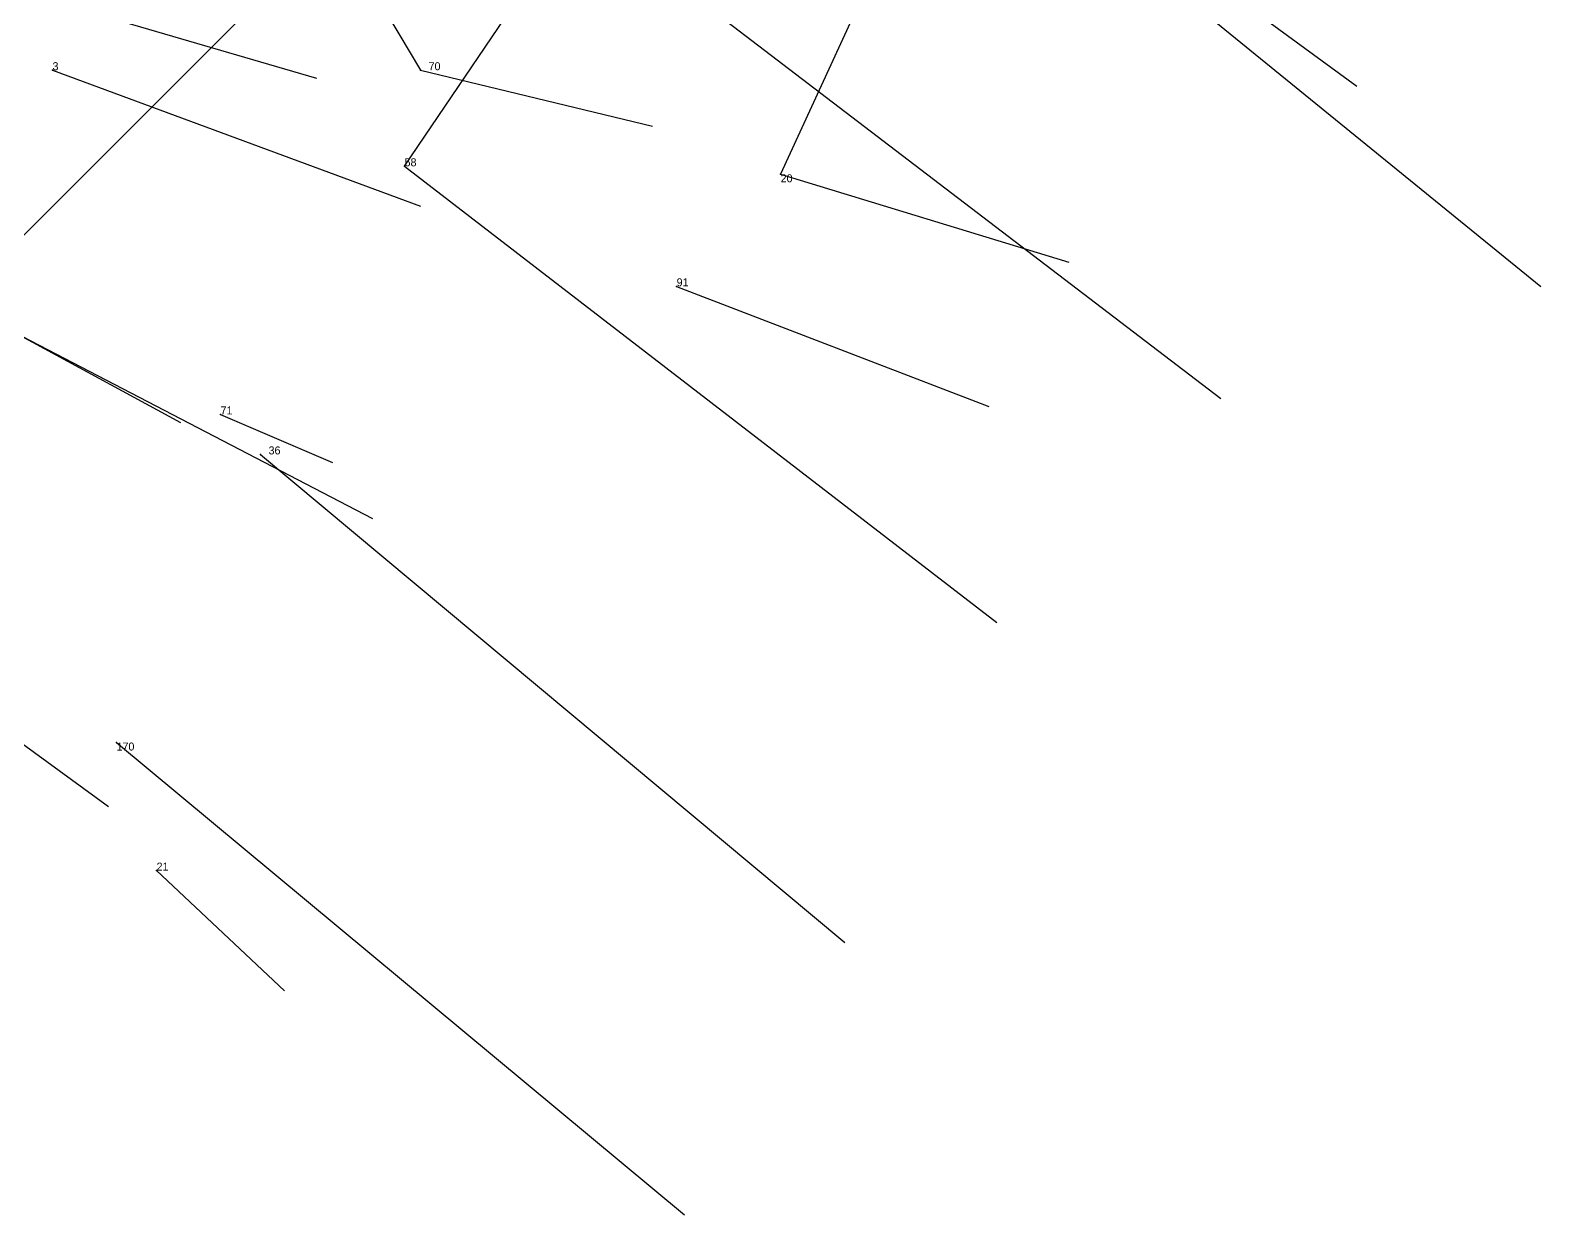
# Model space of a CAD drawing. Extents: x -747426.44 to -747424.45, y -964659.9 to -964657.28.
# Drawn here: x -747424.8148 to -747424.626, y -964658.354 to -964658.206 of the extents above; entities that cross this region are included whole.
import ezdxf

# ---------------------------------------------------------------- set-up
doc = ezdxf.new("R2010")
doc.units = 0
for name, color, linetype in [('Facilities', 3, 'CONTINUOUS'), ('Facilities_lines', 3, 'CONTINUOUS'), ('Normals', 1, 'CONTINUOUS'), ('Source_points', 5, 'CONTINUOUS'), ('Text', 3, 'CONTINUOUS')]:
    doc.layers.add(name, color=color, linetype=linetype)

msp = doc.modelspace()

# ---------------------------------------------------------------- linework, layer by layer
at = {"layer": 'Facilities', "color": 3}
for p in [(-747424.812, -964658.211, 137.257), (-747424.768, -964658.223, 137.242), (-747424.734, -964658.238, 137.03), (-747424.791, -964658.254, 137.056), (-747424.786, -964658.259, 137.243), (-747424.804, -964658.295, 137.244), (-747424.799, -964658.311, 137.049)]:
    msp.add_point(p, dxfattribs=at)
at = {"layer": 'Facilities_lines', "color": 3}
for p, q in [((-747424.649, -964658.067, 136.996), (-747424.721, -964658.224, 137.02)), ((-747424.827, -964658.109, 137.081), (-747424.766, -964658.211, 137.045)), ((-747424.713, -964658.129, 137.231), (-747424.824, -964658.24, 137.258)), ((-747424.768, -964658.223, 137.242), (-747424.724, -964658.158, 137.232))]:
    msp.add_line(p, q, dxfattribs=at)
at = {"layer": 'Normals', "color": 1}
for p, q in [((-747424.724, -964658.158, 137.232), (-747424.649, -964658.213, 137.269)), ((-747424.701, -964658.177, 137.226), (-747424.626, -964658.238, 137.252)), ((-747424.742, -964658.194, 137.233), (-747424.666, -964658.252, 137.263)), ((-747424.803, -964658.205, 137.07), (-747424.779, -964658.212, 137.167)), ((-747424.812, -964658.211, 137.257), (-747424.766, -964658.228, 137.344)), ((-747424.766, -964658.211, 137.045), (-747424.737, -964658.218, 137.141)), ((-747424.768, -964658.223, 137.242), (-747424.694, -964658.28, 137.279)), ((-747424.721, -964658.224, 137.02), (-747424.685, -964658.235, 137.113)), ((-747424.734, -964658.238, 137.03), (-747424.695, -964658.253, 137.121)), ((-747424.824, -964658.24, 137.258), (-747424.772, -964658.267, 137.339)), ((-747424.82, -964658.242, 137.062), (-747424.796, -964658.255, 137.158)), ((-747424.791, -964658.254, 137.056), (-747424.777, -964658.26, 137.155)), ((-747424.786, -964658.259, 137.243), (-747424.713, -964658.32, 137.273)), ((-747424.842, -964658.276, 137.269), (-747424.805, -964658.303, 137.358)), ((-747424.804, -964658.295, 137.244), (-747424.733, -964658.354, 137.283)), ((-747424.799, -964658.311, 137.049), (-747424.783, -964658.326, 137.146))]:
    msp.add_line(p, q, dxfattribs=at)
at = {"layer": 'Source_points', "color": 5}
for p in [(-747424.766, -964658.211, 137.045), (-747424.721, -964658.224, 137.02)]:
    msp.add_point(p, dxfattribs=at)

# ---------------------------------------------------------------- texts
at = {"layer": 'Text', "color": 3}
for s, p in [('3', (-747424.812, -964658.211, 137.257)), ('70', (-747424.765, -964658.211, 137.045)), ('58', (-747424.768, -964658.223, 137.242)), ('20', (-747424.721, -964658.225, 137.02)), ('91', (-747424.734, -964658.238, 137.03)), ('71', (-747424.791, -964658.254, 137.056)), ('36', (-747424.785, -964658.259, 137.243)), ('170', (-747424.804, -964658.296, 137.244)), ('21', (-747424.799, -964658.311, 137.049))]:
    msp.add_text(s, height=0.001, dxfattribs=at).set_placement(p)

doc.saveas('drawing.dxf')
